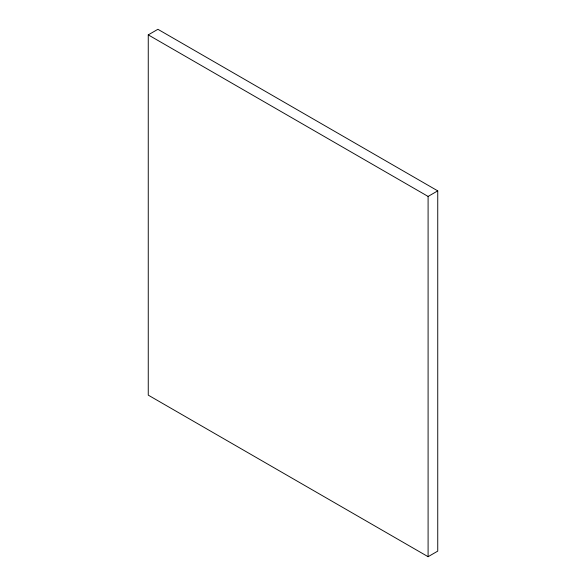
<?xml version="1.0" encoding="UTF-8"?>
<svg xmlns="http://www.w3.org/2000/svg" width="586" height="586" viewBox="0 0 586 586"><rect width="100%" height="100%" fill="white"/><g stroke="black" fill="none" stroke-linecap="round" stroke-linejoin="round"><path stroke-width="0.88" d="M148.258 34.874L157.905 29.3L437.742 190.86L437.742 551.126L428.095 556.7L148.258 395.14L148.258 34.874L428.095 196.435L437.742 190.86M428.095 196.435L428.095 556.7"/></g></svg>
